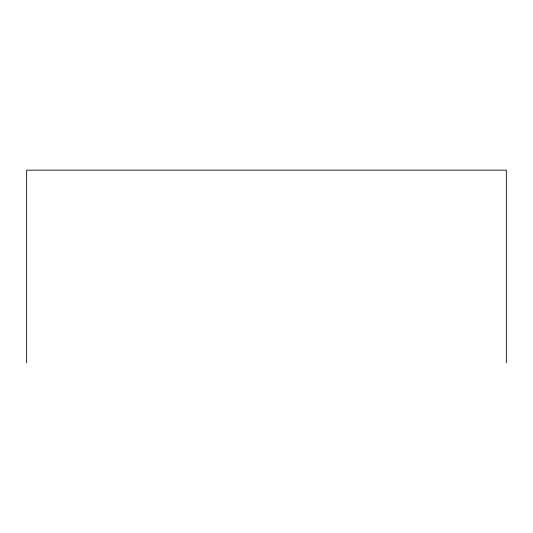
<?xml version="1.0" encoding="UTF-8"?>
<svg xmlns="http://www.w3.org/2000/svg" width="533" height="533" viewBox="0 0 533 533"><rect width="100%" height="100%" fill="white"/><g stroke="black" fill="none" stroke-linecap="round" stroke-linejoin="round"><path stroke-width="0.8" d="M506.35 362.846L506.35 170.154L26.65 170.154L26.65 362.846"/></g></svg>
